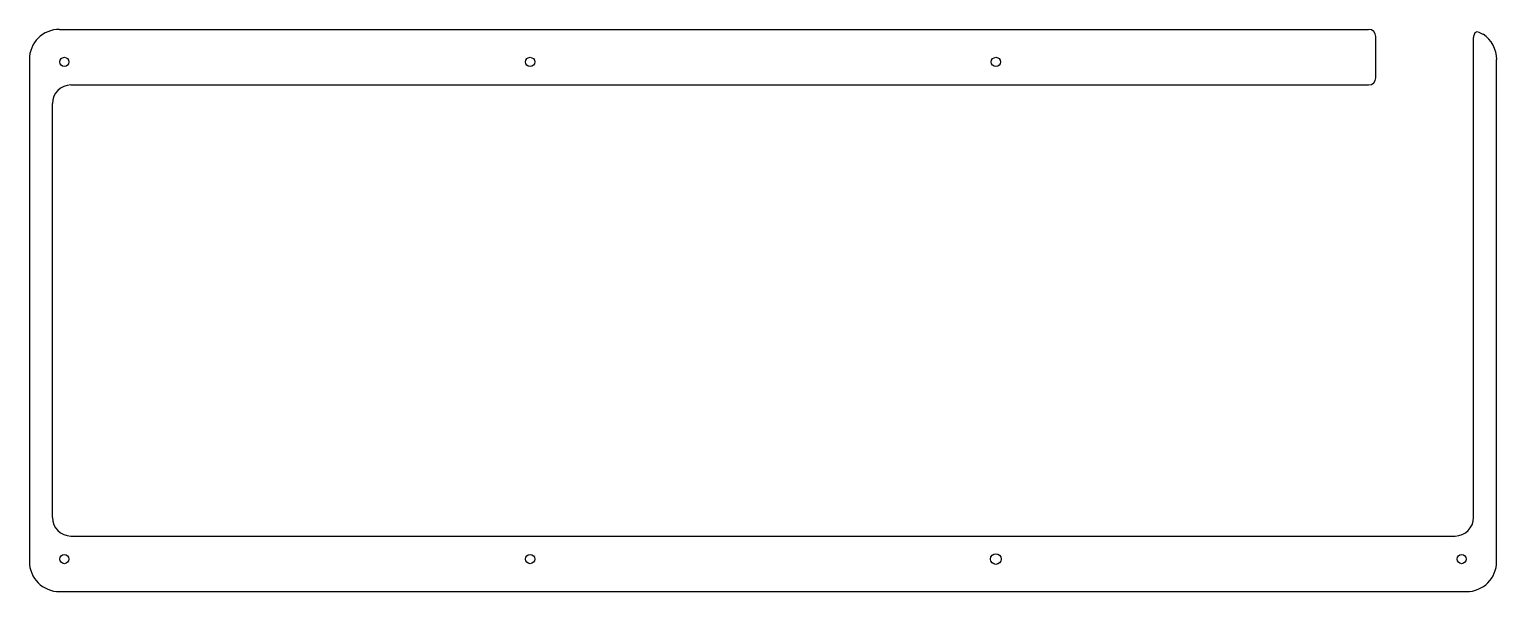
# Model space of a CAD drawing. Header units: millimetres. Extents: x -6 to 311, y -13 to 108.
import ezdxf

# ---------------------------------------------------------------- set-up
doc = ezdxf.new("R2010")
doc.units = ezdxf.units.MM
doc.header["$MEASUREMENT"] = 0
doc.layers.get('0').update_dxf_attribs({"linetype": 'CONTINUOUS'})

msp = doc.modelspace()

# ---------------------------------------------------------------- linework, layer by layer
at = {"linetype": 'Continuous'}
for p, q in [((0.5, 108.31), (283.22, 108.31)), ((284.78, 97.87), (284.78, 106.74)), ((305.87, 2.99), (305.87, 106.57)), ((-6, 101.81), (-6, -6.5)), ((310.87, -6.5), (310.87, 101.81)), ((2.99, 96.31), (283.22, 96.31)), ((-1, 2.99), (-1, 92.32)), ((2.99, -1), (301.88, -1)), ((0.5, -13), (304.37, -13))]:
    msp.add_line(p, q, dxfattribs=at)
for centre, radius in [((1.56, 101.28), 1), ((102.14, 101.28), 1), ((202.73, 101.28), 1), ((1.56, -5.97), 1), ((102.14, -5.97), 1), ((202.73, -5.97), 1.15), ((303.31, -5.97), 1)]:
    msp.add_circle(centre, radius, dxfattribs=at)
for centre, radius, start, end in [((0.5, 101.81), 6.5, 90, 180), ((283.22, 106.74), 1.56, 0, 90), ((307.44, 106.57), 1.56, 150.6348, 180), ((304.38, 101.81), 6.5, 359.9944, 56.9005), ((2.99, 92.32), 3.99, 90, 180), ((283.22, 97.87), 1.56, 270, 0), ((2.99, 2.99), 3.99, 180, 270), ((301.88, 2.99), 3.99, 270, 0), ((0.5, -6.5), 6.5, 180, 270), ((304.37, -6.5), 6.5, 270, 0)]:
    msp.add_arc(centre, radius, start, end, dxfattribs=at)
msp.add_open_spline([(306.07, 107.33), (306.16, 107.48), (306.56, 108.11), (307.33, 107.63), (307.92, 107.25)], degree=3, knots=[0, 0, 0, 0, 0.46739, 2.09476, 2.09476, 2.09476, 2.09476], dxfattribs=at)

doc.saveas('drawing.dxf')
